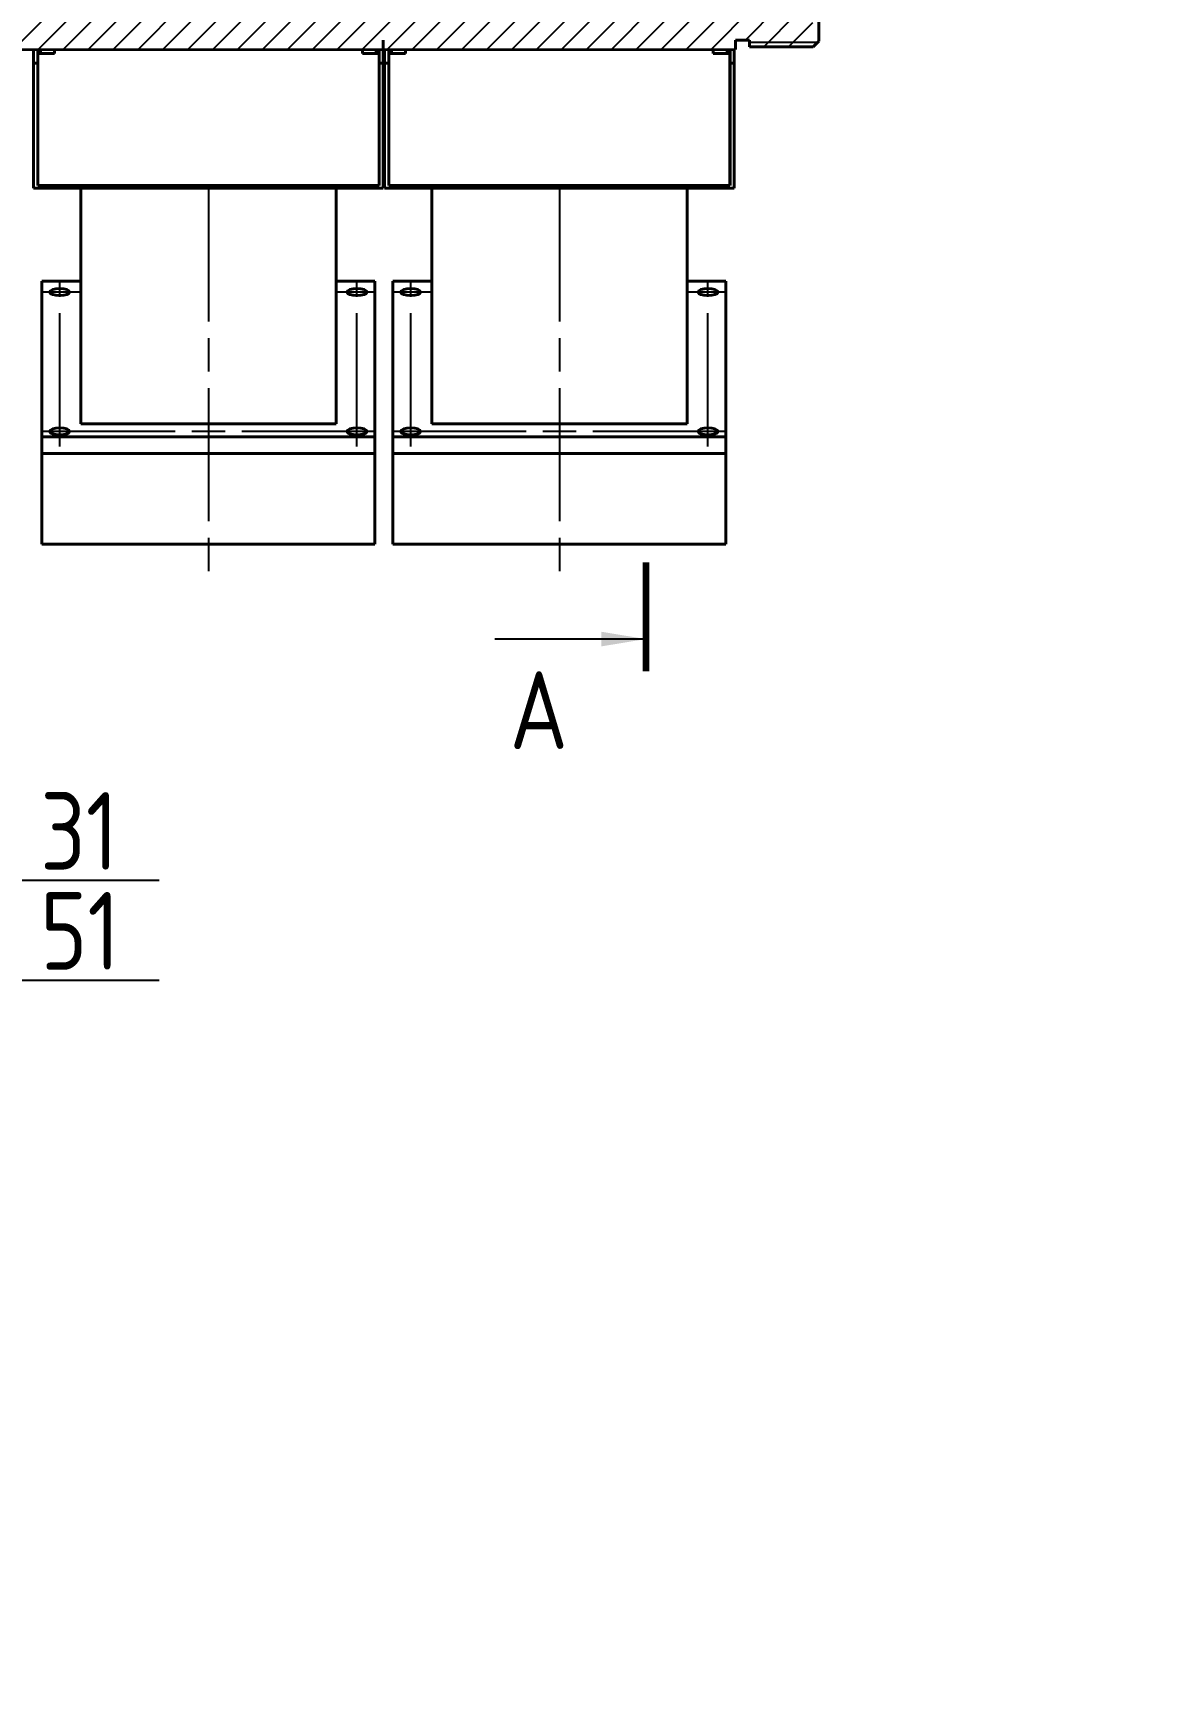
# Model space of a CAD drawing. Header units: millimetres. Extents: x -80 to 1055, y -404 to 589.
# Drawn here: x 335.1 to 437.2, y 281.8 to 430.3 of the extents above; entities that cross this region are included whole.
import ezdxf

# ---------------------------------------------------------------- set-up
doc = ezdxf.new("R2010")
doc.units = ezdxf.units.MM
doc.linetypes.add('AM_ISO08W050', pattern=[18, 12, -1.5, 3, -1.5])
doc.layers.add('AM_7', color=5, linetype='AM_ISO08W050', lineweight=25)
doc.layers.add('ASHADE', color=7, linetype='Continuous', lineweight=40)
doc.layers.add('TIN', color=164, linetype='Continuous')
doc.styles.add('ROMANC', font='romanc.shx', dxfattribs={"width": 0.75, "oblique": 15})
doc.styles.get("Standard").update_dxf_attribs({"font": 'romanc.shx', "width": 0.8})
doc.dimstyles.new('Масш.0.25', dxfattribs={"dimtxt": 3.5, "dimasz": 4, "dimexe": 1.25, "dimexo": 0.0625, "dimgap": 1, "dimtad": 1, "dimdec": 0, "dimlfac": 4, "dimzin": 0, "dimdsep": 46, "dimtxsty": 'ROMANC', "dimcen": -0.09, "dimadec": 0, "dimazin": 0, "dimtfac": 1, "dimtdec": 0, "dimtmove": 0, "dimatfit": 3, "dimfxl": 1, "dimtolj": 1, "dimtzin": 0, "dimarcsym": 0})
pattern_1 = [(45, (-15231.9553, -3915.6671), (-1.12253202, 1.12253202), [])]

# ---------------------------------------------------------------- blocks, each defined once
blk = doc.blocks.new('*D18')
at = {"layer": 'Defpoints', "color": 0}
for p in [(413.98, 435.01), (462.89, 435.01), (343.38, 159.73)]:
    blk.add_point(p, dxfattribs=at)
at = {"layer": 'TIN', "color": 0, "lineweight": -2}
for p, q in [((414.04, 435.01), (464.14, 435.01)), ((462.89, 163.73), (462.89, 431.01)), ((343.44, 159.73), (464.14, 159.73))]:
    blk.add_line(p, q, dxfattribs=at)
at = {"layer": 'TIN', "color": 0}
for points in [[(462.22, 431.01), (463.55, 431.01), (462.89, 435.01)], [(462.22, 163.73), (463.55, 163.73), (462.89, 159.73)]]:
    blk.add_solid(points, dxfattribs=at)
at = {"layer": 'TIN', "color": 0, "insert": (460.14, 297.37), "char_height": 3.5, "attachment_point": 5, "rotation": 90, "style": 'ROMANC'}
blk.add_mtext('\\A1;1100{\\H0.7143x;min}', dxfattribs=at)

msp = doc.modelspace()

# ---------------------------------------------------------------- hatches: boundary and pattern name
at = {"layer": 'TIN'}
h = msp.add_hatch(dxfattribs=at)
h.set_pattern_fill('ANSI31', color=256, scale=0.5, style=0)
h.set_pattern_definition(pattern_1)
h.paths.add_polyline_path([(386.33, 439.05), (386.33, 440.03), (386.15, 440.03), (386.15, 440.43), (386.15, 440.43), (386.15, 441.25), (354.15, 441.25), (354.15, 440.03), (353.96, 440.03), (353.96, 439.05), (353.9, 439.01), (353.9, 439.01), (352.65, 438.29), (352.65, 438.29), (352.65, 438.11), (352.65, 438.11), (352.65, 437.5), (354.72, 437.5), (354.72, 437.51), (355.6, 437.51), (355.6, 437.5), (359.72, 437.5), (359.72, 437.51), (360.6, 437.51), (360.6, 437.5), (364.72, 437.5), (364.72, 437.51), (365.6, 437.51), (365.6, 437.5), (369.72, 437.5), (369.72, 437.51), (370.6, 437.51), (370.6, 437.5), (374.72, 437.5), (374.72, 437.51), (375.6, 437.51), (375.6, 437.5), (379.72, 437.5), (379.72, 437.51), (380.6, 437.51), (380.6, 437.5), (384.72, 437.5), (384.72, 437.51), (385.6, 437.51), (385.6, 437.5), (394.72, 437.5), (394.72, 437.51), (395.6, 437.51), (395.6, 437.5), (399.72, 437.5), (399.72, 437.51), (400.6, 437.51), (400.6, 437.5), (403.87, 437.5), (403.87, 438.77), (405.24, 438.77), (405.87, 439.13), (405.87, 440.09), (399.62, 440.09), (399.62, 440.43), (398.37, 440.43), (398.37, 441.25), (389.15, 441.25), (389.15, 440.03), (388.96, 440.03), (388.96, 439.05), (388.9, 439.01), (388.9, 439.01), (387.65, 438.29), (387.65, 438.29)])
h.paths.add_polyline_path([(405.87, 430.91), (405.24, 431.27), (403.87, 431.27), (403.87, 432.51), (343.75, 432.51), (344.81, 428.76), (398.37, 428.76), (398.37, 429.61), (399.62, 429.61), (399.62, 429.39), (405.74, 429.39), (405.87, 429.52)])
h.paths.add_polyline_path([(405.74, 429.39), (399.62, 429.39), (399.62, 429.02), (405.37, 429.02)], flags=16)
h = msp.add_hatch(dxfattribs=at)
h.set_pattern_fill('ANSI31', color=256, scale=0.5, style=0)
h.set_pattern_definition(pattern_1)
h.paths.add_polyline_path([(343.75, 432.51), (290.87, 432.51), (290.87, 429.61), (296.63, 429.61), (296.63, 428.75), (304.38, 428.75), (344.81, 428.76)])

# ---------------------------------------------------------------- linework, layer by layer
at = {"layer": 'AM_7'}
for p, q in [((350.87, 416.27), (350.87, 381.27)), ((382.5, 416.27), (382.5, 381.27)), ((339.37, 406.92), (335.87, 406.92)), ((339.37, 406.92), (335.87, 406.92)), ((337.48, 393), (337.48, 407.91)), ((337.48, 393), (337.48, 407.91)), ((365.87, 406.92), (362.37, 406.92)), ((364.26, 393), (364.26, 407.91)), ((371, 406.92), (367.5, 406.92)), ((371, 406.92), (367.5, 406.92)), ((369.11, 393), (369.11, 407.91)), ((369.11, 393), (369.11, 407.91)), ((397.5, 406.92), (394, 406.92)), ((395.88, 393), (395.88, 407.91)), ((365.87, 394.36), (335.87, 394.36)), ((365.87, 394.36), (335.87, 394.36)), ((397.5, 394.36), (367.5, 394.36)), ((397.5, 394.36), (367.5, 394.36))]:
    msp.add_line(p, q, dxfattribs=at)
at = {"layer": 'ASHADE'}
for p, q in [((405.87, 429.52), (405.87, 434.38)), ((366.62, 429.61), (366.62, 428.76)), ((366.62, 429.61), (366.62, 428.76)), ((398.37, 429.61), (398.37, 428.76)), ((399.62, 429.61), (398.37, 429.61)), ((398.37, 429.61), (398.37, 428.76)), ((399.62, 429.02), (399.62, 429.61)), ((405.37, 429.02), (405.87, 429.52)), ((398.37, 428.76), (304.38, 428.75)), ((335.12, 428.76), (335.12, 416.27)), ((335.5, 428.76), (335.5, 416.52)), ((335.5, 428.4), (337, 428.4)), ((335.75, 428.76), (335.75, 428.4)), ((337, 428.4), (337, 428.76)), ((364.75, 428.4), (364.75, 428.78)), ((366.25, 428.4), (364.75, 428.4)), ((366, 428.78), (366, 428.4)), ((366.26, 416.52), (366.25, 428.77)), ((366.25, 428.76), (366.25, 416.52)), ((366.62, 428.76), (366.62, 416.27)), ((366.62, 428.76), (366.62, 416.27)), ((366.75, 428.76), (366.75, 416.27)), ((367.12, 428.76), (367.12, 416.52)), ((367.12, 428.4), (368.62, 428.4)), ((367.37, 428.78), (367.37, 428.4)), ((368.62, 428.4), (368.62, 428.78)), ((396.37, 428.4), (396.37, 428.78)), ((397.87, 428.4), (396.37, 428.4)), ((397.62, 428.76), (397.62, 428.4)), ((397.87, 428.76), (397.87, 416.52)), ((397.89, 416.52), (397.88, 428.76)), ((398.24, 428.76), (398.24, 416.27)), ((405.37, 429.02), (399.62, 429.02)), ((335.12, 427.53), (335.5, 427.53)), ((366.62, 427.53), (366.25, 427.53)), ((366.75, 427.53), (367.12, 427.53)), ((398.25, 427.53), (397.87, 427.53)), ((366.62, 416.27), (335.12, 416.27)), ((366.25, 416.52), (335.5, 416.52)), ((339.37, 416.27), (339.37, 395.05)), ((339.37, 416.27), (339.37, 395.05)), ((362.37, 416.27), (362.37, 395.05)), ((398.24, 416.27), (366.75, 416.27)), ((398.24, 416.27), (366.75, 416.27)), ((397.87, 416.52), (367.12, 416.52)), ((397.87, 416.52), (367.12, 416.52)), ((371, 416.27), (371, 395.05)), ((371, 416.27), (371, 395.05)), ((394, 416.27), (394, 395.05)), ((335.87, 384.19), (335.87, 407.91)), ((339.37, 407.91), (335.87, 407.91)), ((335.87, 384.19), (335.87, 407.91)), ((339.37, 407.91), (335.87, 407.91)), ((365.87, 407.91), (362.37, 407.91)), ((365.87, 384.19), (365.87, 407.91)), ((371, 407.91), (367.5, 407.91)), ((367.5, 384.19), (367.5, 407.91)), ((371, 407.91), (367.5, 407.91)), ((367.5, 384.19), (367.5, 407.91)), ((397.5, 407.91), (394, 407.91)), ((397.5, 384.19), (397.5, 407.91)), ((362.37, 395.05), (339.37, 395.05)), ((362.37, 395.05), (339.37, 395.05)), ((394, 395.05), (371, 395.05)), ((394, 395.05), (371, 395.05)), ((365.87, 393.88), (335.87, 393.88)), ((365.87, 393.88), (335.87, 393.88)), ((397.5, 393.88), (367.5, 393.88)), ((397.5, 393.88), (367.5, 393.88)), ((365.87, 392.37), (335.87, 392.37)), ((365.87, 392.37), (335.87, 392.37)), ((397.5, 392.37), (367.5, 392.37)), ((397.5, 392.37), (367.5, 392.37)), ((350.87, 384.19), (335.87, 384.19)), ((350.87, 384.19), (335.87, 384.19)), ((365.87, 384.19), (339.37, 384.19)), ((365.87, 384.19), (339.37, 384.19)), ((382.5, 384.19), (367.5, 384.19)), ((382.5, 384.19), (367.5, 384.19)), ((397.5, 384.19), (371, 384.19)), ((397.5, 384.19), (371, 384.19))]:
    msp.add_line(p, q, dxfattribs=at)
at = {"layer": 'ASHADE', "const_width": 0.6}
msp.add_lwpolyline([(390.29, 382.57), (390.29, 372.73)], dxfattribs=at)
at = {"layer": 'ASHADE', "extrusion": (0, 0, -1)}
for centre in [(337.48, 406.92), (337.48, 406.92), (364.26, 406.92), (369.11, 406.92), (369.11, 406.92), (395.88, 406.92), (337.48, 394.36), (337.48, 394.36), (364.26, 394.36), (369.11, 394.36), (369.11, 394.36), (395.88, 394.36)]:
    msp.add_ellipse(centre, major_axis=(-0.897, 0), ratio=0.345471, dxfattribs=at)
at = {"layer": 'TIN'}
for p, q in [((405.74, 429.39), (399.62, 429.39)), ((346.43, 353.89), (333.54, 353.89)), ((346.43, 344.89), (333.54, 344.89))]:
    msp.add_line(p, q, dxfattribs=at)

# ---------------------------------------------------------------- texts
at = {"layer": 'ASHADE', "width": 0.8}
for s, p in [('A', (378.02, 365.75)), ('31', (335.72, 354.86)), ('51', (335.72, 345.86))]:
    msp.add_text(s, height=7, dxfattribs=at).set_placement(p)

# ---------------------------------------------------------------- dimensions: what is measured, and where the dimension line sits
at = {"layer": 'TIN'}
dim = msp.add_linear_dim(base=(462.89, 435.01), p1=(343.38, 159.73), p2=(413.98, 435.01), angle=90, text='1100{\\H0.7143x;min}', dimstyle='Масш.0.25', dxfattribs=at)
dim.commit()
dim.dimension.update_dxf_attribs({"geometry": '*D18', "text_midpoint": (460.14, 297.37)})

# ---------------------------------------------------------------- leaders
at = {"layer": 'ASHADE'}
msp.add_leader([(390.29, 375.65), (376.69, 375.65)], dimstyle='Масш.0.25', override={"dimgap": 1, "dimtad": 0}, dxfattribs=at)

doc.saveas('drawing.dxf')
